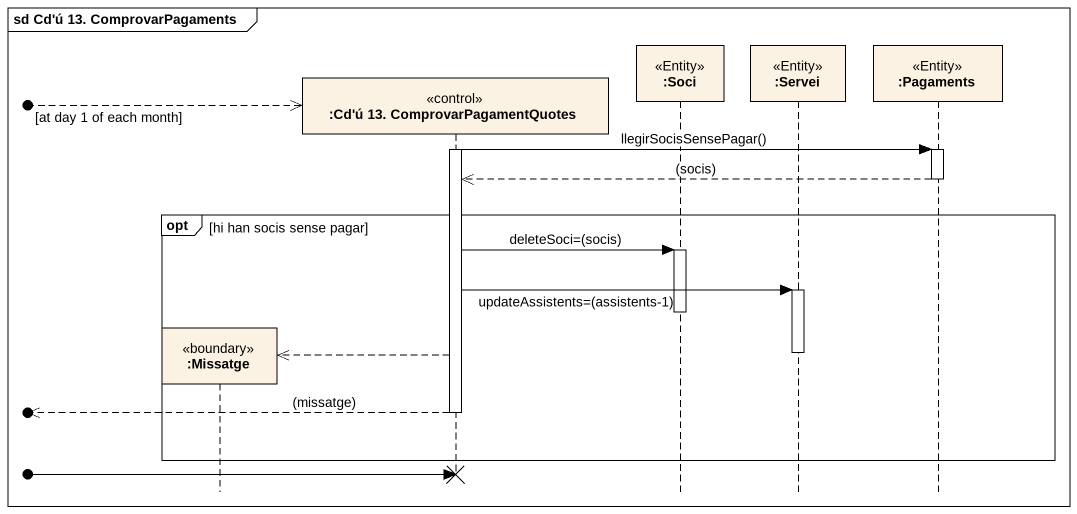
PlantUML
@startuml
mainframe sd Cd'ú 13. ComprovarPagaments
hide footbox
participant ":Missatge" as Missatge <<boundary>>
participant ":Cd'ú 13. ComprovarPagamentQuotes" as Cd_ú_13_ComprovarPagamentQuo <<control>>
participant ":Soci" as Soci <<Entity>>
participant ":Servei" as Servei <<Entity>>
participant ":Pagaments" as Pagaments <<Entity>>

[o-->> Cd_ú_13_ComprovarPagamentQuo : [at day 1 of each month]
activate Cd_ú_13_ComprovarPagamentQuo
Cd_ú_13_ComprovarPagamentQuo -> Pagaments : llegirSocisSensePagar()
activate Pagaments
Pagaments -->> Cd_ú_13_ComprovarPagamentQuo : (socis)
deactivate Pagaments
opt hi han socis sense pagar
  Cd_ú_13_ComprovarPagamentQuo -> Soci : deleteSoci=(socis)
  activate Soci
  Cd_ú_13_ComprovarPagamentQuo -> Servei : updateAssistents=(assistents-1)
  activate Servei
  deactivate Soci
  deactivate Servei
  Cd_ú_13_ComprovarPagamentQuo -->> Missatge **
  [o<<-- Cd_ú_13_ComprovarPagamentQuo : (missatge)
  deactivate Cd_ú_13_ComprovarPagamentQuo
end
[o-> Cd_ú_13_ComprovarPagamentQuo
@enduml
